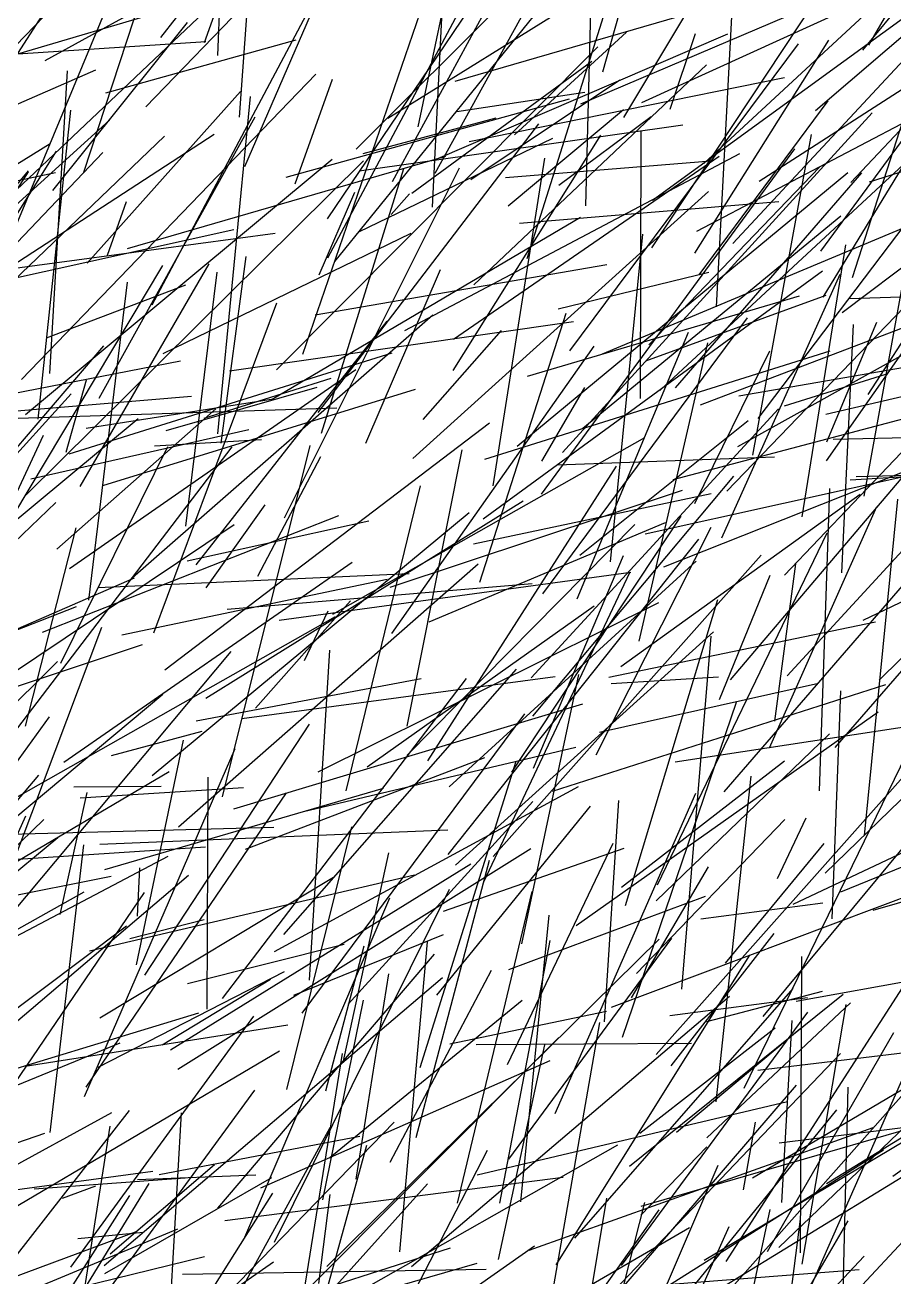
# Model space of a CAD drawing. Header units: metres. Extents: x 0 to 1019, y 0 to 619.
# Drawn here: x 406.2 to 455.4, y 149.5 to 220.4 of the extents above; entities that cross this region are included whole.
import ezdxf

# ---------------------------------------------------------------- set-up
doc = ezdxf.new("R2010")
doc.units = ezdxf.units.M

msp = doc.modelspace()

# ---------------------------------------------------------------- linework, layer by layer
at = {"color": 121}
for p, q in [((416.368, 219.438), (423.21, 238.761)), ((433.422, 211.796), (445.05, 212.741))]:
    msp.add_line(p, q, dxfattribs=at)
at = {"color": 180}
for p, q in [((453.991, 219.287), (465.089, 238.544)), ((405.279, 172.286), (410.563, 186.327)), ((440.56, 165.354), (444.916, 172.772)), ((448.916, 157.148), (459.361, 158.433))]:
    msp.add_line(p, q, dxfattribs=at)
at = {"color": 66}
msp.add_line((417.127, 218.705), (417.853, 236.989), dxfattribs=at)
at = {"color": 112}
for p, q in [((438.927, 217.779), (444.084, 236.176)), ((449.213, 189.278), (467.838, 208.835)), ((442.914, 194.703), (458.753, 198.87))]:
    msp.add_line(p, q, dxfattribs=at)
at = {"color": 252}
for p, q in [((413.048, 215.799), (429.338, 232.644)), ((406.244, 198.366), (423.6, 212.825))]:
    msp.add_line(p, q, dxfattribs=at)
at = {"color": 75}
for p, q in [((429.431, 212.034), (440.362, 231.832)), ((426.937, 209.696), (427.982, 210.871))]:
    msp.add_line(p, q, dxfattribs=at)
at = {"color": 73}
for p, q in [((418.652, 212.414), (426.594, 230.678)), ((412.577, 169.968), (412.718, 172.713)), ((417.52, 152.752), (436.674, 155.205))]:
    msp.add_line(p, q, dxfattribs=at)
at = {"color": 57}
for p, q in [((424.955, 213.393), (441.51, 229.904)), ((437.465, 187.943), (443.782, 203.032))]:
    msp.add_line(p, q, dxfattribs=at)
at = {"color": 232}
for p, q in [((427.015, 211.558), (437.051, 230.041)), ((451.273, 207.621), (463.765, 224.635)), ((426.982, 185.979), (438.433, 202.241)), ((442.791, 161.503), (448.637, 168.994)), ((410.695, 150.2), (429.854, 166.494))]:
    msp.add_line(p, q, dxfattribs=at)
at = {"color": 251}
msp.add_line((428.463, 214.659), (431.682, 229.876), dxfattribs=at)
at = {"color": 231}
msp.add_line((453.651, 219.006), (462.863, 230.14), dxfattribs=at)
at = {"color": 8}
msp.add_line((413.898, 219.722), (420.812, 228.575), dxfattribs=at)
at = {"color": 19}
for p, q in [((423.335, 209.455), (436.27, 228.578)), ((424.961, 155.079), (426.815, 166.703))]:
    msp.add_line(p, q, dxfattribs=at)
at = {"color": 224}
for p, q in [((409.545, 212.087), (414.807, 228.216)), ((443.392, 165.847), (445.06, 185.817))]:
    msp.add_line(p, q, dxfattribs=at)
at = {"color": 64}
for p, q in [((429.291, 210.106), (430.146, 227.789)), ((446.294, 208.064), (459.499, 222.254)), ((399.927, 217.06), (415.383, 221.618)), ((408.004, 190.758), (417.007, 198.7)), ((398.269, 158.03), (406.254, 175.648)), ((406.928, 141.144), (420.284, 150.402))]:
    msp.add_line(p, q, dxfattribs=at)
at = {"color": 25}
for p, q in [((437.96, 210.191), (438.41, 227.481)), ((433.574, 210.19), (440.096, 215.635)), ((445.791, 177.004), (459.522, 192.869)), ((401.137, 150.841), (420.627, 162.349))]:
    msp.add_line(p, q, dxfattribs=at)
at = {"color": 71}
for p, q in [((423.35, 207.248), (433.404, 226.096)), ((400.869, 190.798), (408.819, 199.54)), ((451.198, 177.066), (451.789, 194.181)), ((434.291, 153.799), (435.881, 170.036))]:
    msp.add_line(p, q, dxfattribs=at)
at = {"color": 103}
for p, q in [((423.743, 207.029), (439.005, 225.872)), ((420.444, 200.91), (438.639, 219.184)), ((453.727, 193.744), (456.754, 210.366)), ((400.666, 155.374), (407.325, 157.69))]:
    msp.add_line(p, q, dxfattribs=at)
at = {"color": 167}
for p, q in [((434.641, 207.198), (440.181, 224.781)), ((444.662, 150.503), (457.731, 158.281))]:
    msp.add_line(p, q, dxfattribs=at)
at = {"color": 126}
for p, q in [((418.348, 215.202), (419.013, 224.478)), ((441.063, 199.283), (441.098, 214.414)), ((410.441, 174.046), (430.146, 174.868))]:
    msp.add_line(p, q, dxfattribs=at)
at = {"color": 55}
for p, q in [((437.678, 215.963), (456.906, 224.145)), ((448.245, 150.98), (455.401, 163.38)), ((403.258, 147.606), (412.128, 158.978)), ((441.074, 153.046), (444.819, 156.908))]:
    msp.add_line(p, q, dxfattribs=at)
at = {"color": 237}
for p, q in [((440.112, 215.179), (445.492, 224.169)), ((441.097, 153.556), (460.994, 159.316))]:
    msp.add_line(p, q, dxfattribs=at)
at = {"color": 1}
for p, q in [((452.98, 211.507), (465.193, 224.535)), ((446.156, 183.358), (457.04, 196.178)), ((410.352, 161.421), (420.896, 166.834)), ((426.877, 156.053), (432.614, 166.909))]:
    msp.add_line(p, q, dxfattribs=at)
at = {"color": 209}
for p, q in [((453.058, 206.126), (459.012, 224.63)), ((422.323, 166.356), (423.462, 185.029))]:
    msp.add_line(p, q, dxfattribs=at)
at = {"color": 219}
for p, q in [((400.28, 213.69), (410.096, 223.834)), ((434.86, 183.472), (448.881, 198.697)), ((437.245, 142.377), (439.148, 154.006))]:
    msp.add_line(p, q, dxfattribs=at)
at = {"color": 111}
for p, q in [((441.741, 210.517), (460.104, 223.861)), ((415.321, 192.049), (417.097, 206.424))]:
    msp.add_line(p, q, dxfattribs=at)
at = {"color": 85}
for p, q in [((445.367, 204.465), (446.393, 223.887)), ((451.588, 195.747), (464.562, 214.275)), ((412.29, 189.137), (429.297, 204.019))]:
    msp.add_line(p, q, dxfattribs=at)
at = {"color": 247}
msp.add_line((450.97, 215.576), (460.164, 223.454), dxfattribs=at)
at = {"color": 36}
msp.add_line((451.404, 205.022), (462.836, 223.773), dxfattribs=at)
at = {"color": 234}
msp.add_line((397.944, 206.605), (408.206, 222.571), dxfattribs=at)
at = {"color": 160}
for p, q in [((407.353, 218.421), (414.515, 222.363)), ((437.796, 197.601), (452.403, 209.613))]:
    msp.add_line(p, q, dxfattribs=at)
at = {"color": 238}
for p, q in [((426.744, 215.153), (438.397, 222.389)), ((424.221, 161.692), (426.815, 173.55)), ((402.28, 147.261), (416.377, 150.697))]:
    msp.add_line(p, q, dxfattribs=at)
at = {"color": 185}
for p, q in [((401.998, 207.566), (417.073, 221.838)), ((431.965, 188.875), (436.843, 204.116)), ((411.104, 179.076), (416.243, 180.446))]:
    msp.add_line(p, q, dxfattribs=at)
at = {"color": 254}
for p, q in [((405.286, 208.067), (410.983, 221.798)), ((430.166, 173.466), (444.371, 191.313))]:
    msp.add_line(p, q, dxfattribs=at)
at = {"color": 205}
for p, q in [((413.411, 204.59), (422.29, 221.299)), ((392.443, 198.238), (410.987, 215.032)), ((408.328, 154.017), (410.217, 154.697))]:
    msp.add_line(p, q, dxfattribs=at)
at = {"color": 91}
msp.add_line((430.566, 217.241), (445.298, 221.51), dxfattribs=at)
at = {"color": 33}
for p, q in [((441.142, 216.034), (452.983, 221.435)), ((418.691, 173.759), (432.239, 178.953)), ((402.577, 172.755), (406.987, 177.959)), ((449.071, 153.766), (449.645, 164.064))]:
    msp.add_line(p, q, dxfattribs=at)
at = {"color": 129}
msp.add_line((441.701, 207.803), (450.992, 221.829), dxfattribs=at)
at = {"color": 207}
for p, q in [((444.656, 212.591), (454.471, 221.652)), ((408.236, 184.287), (414.301, 196.558))]:
    msp.add_line(p, q, dxfattribs=at)
at = {"color": 134}
for p, q in [((407.781, 211.047), (415.404, 220.558)), ((420.34, 151.526), (430.236, 171.51)), ((423.239, 160.081), (425.422, 168.289)), ((434.748, 151.059), (454.227, 158.015))]:
    msp.add_line(p, q, dxfattribs=at)
at = {"color": 223}
for p, q in [((421.948, 201.79), (428.581, 221.119)), ((421.903, 164.472), (434.513, 181.419))]:
    msp.add_line(p, q, dxfattribs=at)
at = {"color": 192}
for p, q in [((429.32, 212.76), (446.011, 219.931)), ((392.643, 161.654), (408.062, 174.435))]:
    msp.add_line(p, q, dxfattribs=at)
at = {"color": 246}
for p, q in [((433.917, 214.199), (440.277, 220.01)), ((431.612, 191.057), (445.057, 193.909))]:
    msp.add_line(p, q, dxfattribs=at)
at = {"color": 60}
for p, q in [((442.743, 215.657), (444.18, 219.936)), ((445.874, 167.309), (451.458, 174.08)), ((392.791, 161.915), (409.549, 171.359))]:
    msp.add_line(p, q, dxfattribs=at)
at = {"color": 202}
for p, q in [((403.719, 218.659), (416.447, 219.492)), ((444.134, 193.328), (448.384, 201.985))]:
    msp.add_line(p, q, dxfattribs=at)
at = {"color": 70}
for p, q in [((410.784, 216.588), (421.569, 219.588)), ((441.216, 146.025), (445.462, 155.868))]:
    msp.add_line(p, q, dxfattribs=at)
at = {"color": 186}
for p, q in [((437.066, 201.98), (450.005, 219.366)), ((425.591, 178.432), (438.441, 187.534)), ((421.429, 165.494), (429.897, 168.937)), ((417.128, 153.433), (429.391, 167.814)), ((428.272, 148.72), (432.406, 156.733))]:
    msp.add_line(p, q, dxfattribs=at)
at = {"color": 43}
for p, q in [((444.138, 207.499), (451.732, 219.562)), ((419.56, 154.596), (435.944, 161.809))]:
    msp.add_line(p, q, dxfattribs=at)
at = {"color": 199}
msp.add_line((428.108, 210.899), (438.305, 218.373), dxfattribs=at)
at = {"color": 21}
msp.add_line((444.259, 208.75), (463.571, 218.898), dxfattribs=at)
at = {"color": 137}
for p, q in [((447.787, 211.576), (458.648, 218.584)), ((403.206, 138.469), (413.233, 154.836))]:
    msp.add_line(p, q, dxfattribs=at)
at = {"color": 178}
for p, q in [((403.323, 214.876), (410.226, 217.892)), ((402.704, 205.467), (418.033, 208.847)), ((420.554, 138.847), (425.572, 157.017))]:
    msp.add_line(p, q, dxfattribs=at)
at = {"color": 110}
for p, q in [((406.001, 200.351), (422.683, 217.638)), ((434.964, 181.299), (446.353, 194.881)), ((447.405, 155.159), (459.049, 162.051)), ((409.191, 151.726), (412.891, 152.086))]:
    msp.add_line(p, q, dxfattribs=at)
at = {"color": 14}
for p, q in [((407.611, 200.703), (408.621, 217.837)), ((413.531, 196.599), (419.595, 196.95))]:
    msp.add_line(p, q, dxfattribs=at)
at = {"color": 17}
for p, q in [((431.622, 205.713), (444.801, 218.176)), ((436.364, 195.523), (448.652, 195.986))]:
    msp.add_line(p, q, dxfattribs=at)
at = {"color": 113}
msp.add_line((421.509, 211.44), (423.61, 217.349), dxfattribs=at)
at = {"color": 27}
for p, q in [((431.351, 213.822), (449.207, 217.444)), ((389.888, 208.228), (407.94, 212.069)), ((423.063, 153.921), (425.378, 165.213)), ((400.025, 158.075), (411.6, 162.806)), ((400.03, 135.128), (412.144, 154.156))]:
    msp.add_line(p, q, dxfattribs=at)
at = {"color": 177}
for p, q in [((431.453, 211.679), (439.883, 217.322)), ((433.604, 166.95), (444.733, 171.111)), ((433.095, 153.729), (435.954, 168.597)), ((408.028, 138.899), (411.029, 158.076))]:
    msp.add_line(p, q, dxfattribs=at)
at = {"color": 229}
for p, q in [((409.729, 206.938), (418.405, 216.653)), ((441.014, 157.687), (448.68, 163.643))]:
    msp.add_line(p, q, dxfattribs=at)
at = {"color": 28}
for p, q in [((417.123, 197.281), (418.978, 216.384)), ((438.542, 179.115), (445.065, 191.993)), ((437.335, 151.74), (449.71, 165.882))]:
    msp.add_line(p, q, dxfattribs=at)
at = {"color": 114}
msp.add_line((420.989, 211.814), (437.049, 216.248), dxfattribs=at)
at = {"color": 147}
msp.add_line((430.666, 215.52), (437.914, 216.618), dxfattribs=at)
at = {"color": 105}
for p, q in [((453.961, 199.511), (465.166, 216.876)), ((426.877, 188.605), (443.431, 194.095)), ((432.184, 171.921), (440.452, 189.421))]:
    msp.add_line(p, q, dxfattribs=at)
at = {"color": 41}
msp.add_line((406.949, 198.105), (408.803, 215.6), dxfattribs=at)
at = {"color": 6}
msp.add_line((444.388, 206.288), (451.694, 216.135), dxfattribs=at)
at = {"color": 150}
for p, q in [((410.412, 199.29), (419.245, 215.228)), ((436.643, 196.221), (454.179, 215.456))]:
    msp.add_line(p, q, dxfattribs=at)
at = {"color": 30}
for p, q in [((422.807, 198.495), (435.304, 214.823)), ((416.447, 182.322), (434.412, 193.482)), ((438.746, 180.393), (451.141, 183.16)), ((436.228, 158.794), (444.194, 176.943))]:
    msp.add_line(p, q, dxfattribs=at)
at = {"color": 108}
for p, q in [((425.138, 212.177), (443.467, 214.769)), ((437.62, 190.407), (447.152, 198.041))]:
    msp.add_line(p, q, dxfattribs=at)
at = {"color": 183}
msp.add_line((425.361, 213.144), (432.893, 215.173), dxfattribs=at)
at = {"color": 89}
for p, q in [((436.436, 211.361), (441.67, 215.247)), ((436.081, 177.052), (454.955, 183.09))]:
    msp.add_line(p, q, dxfattribs=at)
at = {"color": 92}
msp.add_line((397.684, 198.425), (414.11, 214.139), dxfattribs=at)
at = {"color": 133}
for p, q in [((398.484, 202.261), (416.914, 214.236)), ((432.153, 192.475), (451.366, 206.509)), ((418.485, 181.154), (436.227, 183.541)), ((436.907, 132.906), (453.725, 150.725))]:
    msp.add_line(p, q, dxfattribs=at)
at = {"color": 69}
msp.add_line((430.45, 200.872), (438.807, 214.186), dxfattribs=at)
at = {"color": 187}
for p, q in [((442.156, 199.731), (458.092, 214.522)), ((424.511, 164.993), (434.972, 176.472)), ((413.812, 155.346), (425.171, 157.509))]:
    msp.add_line(p, q, dxfattribs=at)
at = {"color": 227}
msp.add_line((447.425, 196.063), (450.745, 214.219), dxfattribs=at)
at = {"color": 138}
for p, q in [((447.725, 198.14), (460.015, 214.372)), ((428.354, 157.447), (432.516, 173.134))]:
    msp.add_line(p, q, dxfattribs=at)
at = {"color": 122}
for p, q in [((390.162, 202.98), (407.632, 213.714)), ((429.099, 186.632), (442.471, 192.262)), ((439.399, 183.151), (445.478, 183.526))]:
    msp.add_line(p, q, dxfattribs=at)
at = {"color": 5}
for p, q in [((425.107, 208.715), (436.089, 214.019)), ((420.868, 168.933), (434.048, 183.953)), ((393.557, 161.902), (407.603, 181.265)), ((413.2, 143.987), (427.118, 158.319))]:
    msp.add_line(p, q, dxfattribs=at)
at = {"color": 159}
for p, q in [((435.453, 193.858), (449.806, 213.411)), ((409.673, 160.291), (421.011, 176.959)), ((396.683, 150.958), (411.117, 158.856))]:
    msp.add_line(p, q, dxfattribs=at)
at = {"color": 169}
msp.add_line((399.418, 199.623), (407.988, 213.284), dxfattribs=at)
at = {"color": 240}
for p, q in [((400.974, 203.1), (410.606, 213.215)), ((409.812, 187.867), (412.012, 205.875)), ((437.823, 140.064), (441.303, 153.76))]:
    msp.add_line(p, q, dxfattribs=at)
at = {"color": 145}
for p, q in [((406.279, 193.826), (425.372, 212.741)), ((444.462, 198.92), (461.946, 205.587)), ((453.663, 186.724), (473.663, 196.269)), ((420.665, 141.26), (435.054, 151.3))]:
    msp.add_line(p, q, dxfattribs=at)
at = {"color": 90}
msp.add_line((412.006, 207.77), (430.029, 213.004), dxfattribs=at)
at = {"color": 239}
for p, q in [((427.708, 203.129), (446.678, 213.149)), ((436.407, 204.359), (444.933, 206.431))]:
    msp.add_line(p, q, dxfattribs=at)
at = {"color": 106}
for p, q in [((430.477, 202.639), (445.514, 212.994)), ((435.004, 178.354), (440.091, 190.39)), ((418.663, 151.792), (426.871, 171.017))]:
    msp.add_line(p, q, dxfattribs=at)
at = {"color": 189}
msp.add_line((432.724, 194.343), (435.652, 212.893), dxfattribs=at)
at = {"color": 68}
for p, q in [((452.475, 204.154), (464.285, 213.057)), ((439.987, 171.623), (449.214, 178.773))]:
    msp.add_line(p, q, dxfattribs=at)
at = {"color": 141}
for p, q in [((454.032, 211.551), (459.026, 213.127)), ((452.464, 189.401), (453.128, 203.463)), ((419.388, 189.218), (422.96, 195.999)), ((415.395, 190.095), (425.672, 192.353))]:
    msp.add_line(p, q, dxfattribs=at)
at = {"color": 61}
msp.add_line((397.785, 201.748), (406.396, 212.174), dxfattribs=at)
at = {"color": 144}
for p, q in [((397.934, 199.007), (406.405, 212.112)), ((440.21, 170.57), (445.439, 187.903))]:
    msp.add_line(p, q, dxfattribs=at)
at = {"color": 249}
for p, q in [((420.905, 192.518), (430.81, 212.346)), ((404.694, 176.117), (423.788, 186.938)), ((398.306, 164.928), (414.32, 173.367)), ((401.651, 146.778), (414.855, 152.267))]:
    msp.add_line(p, q, dxfattribs=at)
at = {"color": 11}
for p, q in [((423.002, 197.324), (427.657, 212.296)), ((391.65, 160.277), (407.265, 175.438)), ((448.758, 144.612), (457.346, 164.059))]:
    msp.add_line(p, q, dxfattribs=at)
at = {"color": 182}
for p, q in [((434.076, 196.586), (452.798, 212.071)), ((397.439, 173.845), (408.048, 184.393)), ((435.083, 144.089), (452.39, 162.196))]:
    msp.add_line(p, q, dxfattribs=at)
at = {"color": 18}
for p, q in [((441.541, 202.318), (451.191, 212.385)), ((435.526, 188.215), (447.112, 203.854)), ((397.073, 182.445), (412.398, 189.119)), ((421.036, 160.168), (424.718, 175.027))]:
    msp.add_line(p, q, dxfattribs=at)
at = {"color": 131}
for p, q in [((443.036, 199.893), (453.589, 212.063)), ((414.308, 145.687), (415.062, 158.83))]:
    msp.add_line(p, q, dxfattribs=at)
at = {"color": 125}
for p, q in [((422.871, 206.29), (424.879, 210.97)), ((430.577, 172.852), (445.2, 186.065)), ((399.955, 152.188), (412.974, 171.311)), ((424.279, 148.229), (439.77, 157.033))]:
    msp.add_line(p, q, dxfattribs=at)
at = {"color": 99}
for p, q in [((428.177, 195.875), (444.917, 210.99)), ((413.508, 186.014), (420.463, 204.703))]:
    msp.add_line(p, q, dxfattribs=at)
at = {"color": 196}
msp.add_line((410.87, 207.401), (411.946, 210.434), dxfattribs=at)
at = {"color": 132}
for p, q in [((434.205, 209.208), (448.885, 210.434)), ((412.511, 167.211), (415.178, 179.94)), ((398.464, 157.842), (415.47, 172.296))]:
    msp.add_line(p, q, dxfattribs=at)
at = {"color": 82}
for p, q in [((438.915, 201.815), (458.808, 210.14)), ((414.852, 161.311), (434.842, 173.812)), ((439.99, 150.196), (450.538, 164.546)), ((433.021, 150.545), (435.649, 162.684))]:
    msp.add_line(p, q, dxfattribs=at)
at = {"color": 155}
msp.add_line((445.95, 194.027), (461.598, 210.278), dxfattribs=at)
at = {"color": 13}
for p, q in [((420.198, 199.248), (437.662, 209.554)), ((403.183, 177.213), (417.933, 196.543))]:
    msp.add_line(p, q, dxfattribs=at)
at = {"color": 50}
for p, q in [((404.033, 206.444), (420.364, 208.632)), ((408.965, 177.289), (413.91, 177.329)), ((422.844, 149.184), (423.489, 154.219))]:
    msp.add_line(p, q, dxfattribs=at)
at = {"color": 157}
for p, q in [((414.031, 201.821), (428.075, 208.636)), ((449.363, 183.584), (466.772, 202.502)), ((452.414, 171.352), (470.443, 178.715)), ((440.836, 166.718), (449.237, 175.444)), ((436.29, 150.236), (447.244, 167.763))]:
    msp.add_line(p, q, dxfattribs=at)
at = {"color": 162}
for p, q in [((439.365, 190.04), (441.199, 208.584)), ((423.298, 150.137), (442.123, 168.667))]:
    msp.add_line(p, q, dxfattribs=at)
at = {"color": 97}
msp.add_line((450.207, 192.58), (452.696, 207.974), dxfattribs=at)
at = {"color": 173}
for p, q in [((417.322, 196.752), (418.731, 207.322)), ((395.535, 169.136), (411.086, 172.242))]:
    msp.add_line(p, q, dxfattribs=at)
at = {"color": 67}
for p, q in [((405.509, 192.6), (414.013, 206.8)), ((451.612, 196.819), (454.449, 203.61)), ((399.364, 185.187), (407.946, 193.384))]:
    msp.add_line(p, q, dxfattribs=at)
at = {"color": 77}
for p, q in [((409.321, 194.302), (416.638, 206.908)), ((444.823, 157.421), (452.954, 165.066))]:
    msp.add_line(p, q, dxfattribs=at)
at = {"color": 44}
msp.add_line((422.644, 204.012), (439.162, 206.875), dxfattribs=at)
at = {"color": 130}
for p, q in [((425.501, 196.753), (429.742, 206.587)), ((408.795, 150.109), (419.159, 164.306))]:
    msp.add_line(p, q, dxfattribs=at)
at = {"color": 100}
for p, q in [((445.659, 191.4), (452.365, 206.322)), ((449.218, 198.86), (454.947, 200.656))]:
    msp.add_line(p, q, dxfattribs=at)
at = {"color": 170}
for p, q in [((407.423, 202.715), (415.321, 205.711)), ((444.486, 169.827), (451.379, 170.732))]:
    msp.add_line(p, q, dxfattribs=at)
at = {"color": 4}
for p, q in [((434.657, 200.54), (450.062, 205.1)), ((451.918, 169.82), (452.4, 182.729)), ((398.61, 146.943), (412.462, 152.099))]:
    msp.add_line(p, q, dxfattribs=at)
at = {"color": 65}
msp.add_line((441.369, 201.407), (451.573, 205.124), dxfattribs=at)
at = {"color": 54}
for p, q in [((452.866, 204.949), (468.057, 205.437)), ((449.699, 170.661), (464.814, 177.79))]:
    msp.add_line(p, q, dxfattribs=at)
at = {"color": 34}
msp.add_line((415.898, 189.869), (426.715, 203.655), dxfattribs=at)
at = {"color": 225}
for p, q in [((417.778, 200.847), (437.272, 203.636)), ((398.102, 187.552), (410.664, 202.264)), ((446.627, 199.423), (457.021, 201.232)), ((404.359, 182.529), (412.866, 185.348))]:
    msp.add_line(p, q, dxfattribs=at)
at = {"color": 72}
msp.add_line((446.576, 196.554), (459.683, 203.86), dxfattribs=at)
at = {"color": 83}
msp.add_line((428.763, 198.086), (433.19, 203.137), dxfattribs=at)
at = {"color": 62}
for p, q in [((440.976, 185.545), (444.875, 202.428)), ((400.472, 188.052), (412.624, 198.152))]:
    msp.add_line(p, q, dxfattribs=at)
at = {"color": 22}
for p, q in [((454.576, 183.333), (473.678, 202.147)), ((410.612, 194.358), (428.311, 199.801)), ((423.638, 187.079), (441.31, 197.071))]:
    msp.add_line(p, q, dxfattribs=at)
at = {"color": 140}
msp.add_line((400.53, 198.592), (415.016, 201.414), dxfattribs=at)
at = {"color": 222}
for p, q in [((408.705, 196.138), (426.998, 201.863)), ((433.598, 156.219), (442.833, 168.729))]:
    msp.add_line(p, q, dxfattribs=at)
at = {"color": 23}
msp.add_line((432.251, 195.84), (451.8, 201.987), dxfattribs=at)
at = {"color": 115}
for p, q in [((451.555, 198.4), (465.379, 201.61)), ((441.317, 191.627), (459.683, 195.689))]:
    msp.add_line(p, q, dxfattribs=at)
at = {"color": 174}
for p, q in [((408.718, 189.66), (424.933, 200.919)), ((432.709, 173.348), (447.901, 190.409))]:
    msp.add_line(p, q, dxfattribs=at)
at = {"color": 123}
msp.add_line((408.534, 196.241), (409.695, 200.339), dxfattribs=at)
at = {"color": 12}
msp.add_line((414.208, 197.473), (422.752, 199.925), dxfattribs=at)
at = {"color": 45}
msp.add_line((416.346, 198.166), (423.553, 200.437), dxfattribs=at)
at = {"color": 206}
for p, q in [((435.48, 195.734), (437.914, 199.901)), ((424.386, 177.06), (428.601, 194.329))]:
    msp.add_line(p, q, dxfattribs=at)
at = {"color": 218}
for p, q in [((405.283, 198.553), (415.634, 199.418)), ((422.816, 178.136), (442.1, 187.74)), ((428.582, 161.399), (434.011, 178.753))]:
    msp.add_line(p, q, dxfattribs=at)
at = {"color": 120}
for p, q in [((409.667, 197.598), (420.279, 199.256)), ((445.34, 159.463), (447.335, 177.895)), ((408.191, 170.061), (409.727, 176.966)), ((415.124, 149.699), (432.321, 149.99))]:
    msp.add_line(p, q, dxfattribs=at)
at = {"color": 211}
for p, q in [((404.133, 198.114), (423.87, 198.759)), ((430.272, 162.746), (439.139, 164.592))]:
    msp.add_line(p, q, dxfattribs=at)
at = {"color": 109}
for p, q in [((414.126, 183.914), (432.505, 197.905)), ((427.842, 179.079), (440.735, 192.152)), ((444.82, 164.018), (451.367, 165.736))]:
    msp.add_line(p, q, dxfattribs=at)
at = {"color": 107}
for p, q in [((400.001, 181.622), (407.249, 197.207)), ((422.034, 184.451), (423.378, 187.25))]:
    msp.add_line(p, q, dxfattribs=at)
at = {"color": 216}
msp.add_line((406.54, 194.729), (418.889, 197.53), dxfattribs=at)
at = {"color": 176}
for p, q in [((442.375, 189.742), (461.829, 197.456)), ((414.899, 175.028), (431.861, 189.922)), ((442.73, 164.35), (450.523, 165.369)), ((433.81, 148.442), (453.447, 149.967))]:
    msp.add_line(p, q, dxfattribs=at)
at = {"color": 49}
for p, q in [((451.979, 196.985), (465.547, 197.282)), ((402.742, 166.865), (417.872, 184.96)), ((430.701, 153.731), (434.934, 171.375))]:
    msp.add_line(p, q, dxfattribs=at)
at = {"color": 241}
for p, q in [((417.388, 176.727), (422.354, 196.628)), ((437.412, 169.446), (454.526, 181.544))]:
    msp.add_line(p, q, dxfattribs=at)
at = {"color": 184}
for p, q in [((427.856, 180.734), (430.957, 196.373)), ((405.277, 183.585), (418.048, 192.154))]:
    msp.add_line(p, q, dxfattribs=at)
at = {"color": 53}
msp.add_line((452.075, 179.519), (467.015, 196.696), dxfattribs=at)
at = {"color": 171}
msp.add_line((429.018, 178.77), (439.697, 195.442), dxfattribs=at)
at = {"color": 214}
msp.add_line((452.931, 194.673), (459.195, 195.054), dxfattribs=at)
at = {"color": 212}
for p, q in [((453.275, 194.86), (471.86, 195.381)), ((440.444, 155.824), (452.538, 165.566))]:
    msp.add_line(p, q, dxfattribs=at)
at = {"color": 198}
msp.add_line((439.946, 184.114), (453.509, 193.856), dxfattribs=at)
at = {"color": 165}
msp.add_line((453.737, 174.532), (455.63, 193.575), dxfattribs=at)
at = {"color": 158}
for p, q in [((413.406, 177.938), (431.365, 192.821)), ((409.584, 159.759), (418.115, 179.468))]:
    msp.add_line(p, q, dxfattribs=at)
at = {"color": 152}
for p, q in [((416.468, 188.552), (419.813, 193.256)), ((422.072, 149.08), (424.184, 162.194))]:
    msp.add_line(p, q, dxfattribs=at)
at = {"color": 153}
for p, q in [((448.366, 179.504), (454.45, 193.158)), ((416.529, 164.716), (416.573, 177.842)), ((448.827, 172.11), (450.44, 175.548))]:
    msp.add_line(p, q, dxfattribs=at)
at = {"color": 136}
for p, q in [((407.206, 186.055), (423.982, 192.649)), ((396.557, 172.577), (416.425, 173.903))]:
    msp.add_line(p, q, dxfattribs=at)
at = {"color": 93}
msp.add_line((433.771, 178.129), (443.362, 192.627), dxfattribs=at)
at = {"color": 188}
for p, q in [((406.243, 180.731), (409.111, 191.962)), ((435.842, 147.321), (438.764, 163.95))]:
    msp.add_line(p, q, dxfattribs=at)
at = {"color": 220}
msp.add_line((442.026, 171.752), (451.629, 191.68), dxfattribs=at)
at = {"color": 39}
for p, q in [((408.402, 178.691), (424.725, 190.023)), ((420.337, 167.968), (437.558, 177.32)), ((443.103, 157.75), (450.087, 163.591))]:
    msp.add_line(p, q, dxfattribs=at)
at = {"color": 7}
for p, q in [((430.232, 177.287), (444.211, 190.073)), ((446.924, 160.239), (456.123, 179.121)), ((409.322, 176.672), (418.576, 177.256))]:
    msp.add_line(p, q, dxfattribs=at)
at = {"color": 201}
for p, q in [((410.326, 188.572), (427.952, 189.379)), ((399.145, 159.356), (416.051, 164.506)), ((439.761, 143.732), (452.175, 159.015))]:
    msp.add_line(p, q, dxfattribs=at)
at = {"color": 26}
msp.add_line((420.601, 186.727), (440.513, 189.448), dxfattribs=at)
at = {"color": 148}
msp.add_line((445.542, 182.241), (448.406, 189.277), dxfattribs=at)
at = {"color": 128}
for p, q in [((448.671, 181.017), (449.856, 189.92)), ((427.438, 150.969), (428.99, 168.516)), ((417.81, 144.458), (436.419, 163.089)), ((448.104, 137.061), (450.125, 152.812))]:
    msp.add_line(p, q, dxfattribs=at)
at = {"color": 253}
for p, q in [((411.697, 185.905), (426.714, 189.06)), ((433.523, 161.566), (439.504, 174.11))]:
    msp.add_line(p, q, dxfattribs=at)
at = {"color": 172}
for p, q in [((417.655, 187.352), (434.929, 188.811)), ((398.85, 159.591), (411.947, 169.434)), ((428.095, 150.143), (446.1, 165.437))]:
    msp.add_line(p, q, dxfattribs=at)
at = {"color": 16}
msp.add_line((419.263, 181.748), (424.63, 187.829), dxfattribs=at)
at = {"color": 94}
for p, q in [((451.526, 172.404), (467.647, 188.082)), ((438.916, 136.414), (446.084, 152.409))]:
    msp.add_line(p, q, dxfattribs=at)
at = {"color": 38}
msp.add_line((395.459, 182.142), (409.121, 187.513), dxfattribs=at)
at = {"color": 163}
for p, q in [((439.276, 183.495), (454.36, 186.63)), ((410.731, 172.606), (426.513, 177.222)), ((447.703, 161.261), (467.005, 163.547)), ((444.726, 136.076), (448.397, 153.374))]:
    msp.add_line(p, q, dxfattribs=at)
at = {"color": 156}
msp.add_line((434.338, 168.4), (437.561, 183.648), dxfattribs=at)
at = {"color": 217}
msp.add_line((415.903, 181.023), (428.647, 183.429), dxfattribs=at)
at = {"color": 236}
for p, q in [((417.392, 165.314), (431.207, 183.427)), ((409.927, 137.955), (420.236, 154.285))]:
    msp.add_line(p, q, dxfattribs=at)
at = {"color": 51}
msp.add_line((396.367, 167.791), (414.011, 182.541), dxfattribs=at)
at = {"color": 215}
for p, q in [((418.033, 176.049), (437.792, 181.996)), ((394.826, 166.635), (414.371, 178.156))]:
    msp.add_line(p, q, dxfattribs=at)
at = {"color": 179}
for p, q in [((440.041, 163.124), (446.5, 182.083)), ((446.897, 154.473), (447.573, 158.306))]:
    msp.add_line(p, q, dxfattribs=at)
at = {"color": 149}
msp.add_line((412.983, 166.64), (422.312, 180.847), dxfattribs=at)
at = {"color": 29}
msp.add_line((443.016, 178.706), (458.729, 181.119), dxfattribs=at)
at = {"color": 243}
msp.add_line((448.003, 164.287), (462.008, 181.201), dxfattribs=at)
at = {"color": 20}
msp.add_line((441.953, 170.834), (451.765, 180.297), dxfattribs=at)
at = {"color": 104}
msp.add_line((421.977, 175.9), (437.4, 179.534), dxfattribs=at)
at = {"color": 24}
msp.add_line((441.951, 162.138), (456.396, 178.377), dxfattribs=at)
at = {"color": 59}
msp.add_line((439.013, 163.991), (439.83, 176.528), dxfattribs=at)
at = {"color": 40}
for p, q in [((429.524, 165.5), (438.232, 176.198)), ((410.718, 149.742), (420.193, 155.187))]:
    msp.add_line(p, q, dxfattribs=at)
at = {"color": 46}
msp.add_line((454.228, 170.32), (471.848, 175.322), dxfattribs=at)
at = {"color": 124}
msp.add_line((404.505, 174.601), (420.295, 175.008), dxfattribs=at)
at = {"color": 204}
msp.add_line((407.63, 157.72), (409.532, 174.015), dxfattribs=at)
at = {"color": 101}
msp.add_line((429.905, 170.263), (440.13, 173.831), dxfattribs=at)
at = {"color": 146}
msp.add_line((409.863, 168.002), (428.271, 172.32), dxfattribs=at)
at = {"color": 168}
msp.add_line((414.45, 162.406), (431.456, 172.928), dxfattribs=at)
at = {"color": 127}
for p, q in [((410.443, 164.214), (423.676, 172.185)), ((451.585, 154.843), (471.532, 167.038)), ((406.721, 154.534), (415.267, 155.161))]:
    msp.add_line(p, q, dxfattribs=at)
at = {"color": 31}
for p, q in [((439.422, 164.826), (458.838, 172.133)), ((423.24, 148.936), (430.306, 151.202))]:
    msp.add_line(p, q, dxfattribs=at)
at = {"color": 248}
msp.add_line((445.903, 150.413), (458.664, 170.224), dxfattribs=at)
at = {"color": 74}
msp.add_line((412.15, 168.702), (416.36, 169.783), dxfattribs=at)
at = {"color": 84}
msp.add_line((415.408, 166.162), (424.285, 168.385), dxfattribs=at)
at = {"color": 142}
for p, q in [((448.896, 151.219), (466.049, 167.67)), ((413.967, 162.68), (420.107, 166.41))]:
    msp.add_line(p, q, dxfattribs=at)
at = {"color": 250}
for p, q in [((449.874, 165.162), (463.196, 167.56)), ((418.094, 148.157), (423.49, 158.001)), ((426.256, 142.154), (443.826, 152.348))]:
    msp.add_line(p, q, dxfattribs=at)
at = {"color": 230}
msp.add_line((450.114, 150.909), (450.193, 167.692), dxfattribs=at)
at = {"color": 78}
msp.add_line((423.472, 156.308), (434.359, 165.218), dxfattribs=at)
at = {"color": 226}
msp.add_line((450.213, 150.27), (452.716, 164.98), dxfattribs=at)
at = {"color": 47}
msp.add_line((455.357, 155.26), (468.757, 164.812), dxfattribs=at)
at = {"color": 102}
for p, q in [((406.209, 161.484), (421.081, 163.83)), ((431.758, 162.712), (443.949, 162.784))]:
    msp.add_line(p, q, dxfattribs=at)
at = {"color": 151}
for p, q in [((444.131, 146.586), (459.705, 164.151)), ((452.347, 140.619), (452.823, 160.29))]:
    msp.add_line(p, q, dxfattribs=at)
at = {"color": 244}
msp.add_line((436.692, 145.048), (449.9, 160.412), dxfattribs=at)
at = {"color": 9}
msp.add_line((409.672, 147.085), (419.22, 160.131), dxfattribs=at)
at = {"color": 95}
msp.add_line((431.804, 155.334), (449.388, 159.485), dxfattribs=at)
at = {"color": 190}
msp.add_line((442.597, 147.086), (461.507, 158.67), dxfattribs=at)
at = {"color": 242}
msp.add_line((435.309, 144.456), (454.822, 156.747), dxfattribs=at)
at = {"color": 255}
msp.add_line((396.777, 153.272), (413.442, 155.544), dxfattribs=at)
at = {"color": 135}
msp.add_line((411.036, 150.849), (416.929, 155.913), dxfattribs=at)
at = {"color": 3}
msp.add_line((412.572, 155.069), (419.27, 155.338), dxfattribs=at)
at = {"color": 210}
msp.add_line((413.475, 137.533), (428.992, 154.824), dxfattribs=at)
at = {"color": 86}
msp.add_line((428.62, 134.347), (442.126, 153.356), dxfattribs=at)
at = {"color": 139}
msp.add_line((440.591, 135.134), (456.966, 152.694), dxfattribs=at)
at = {"color": 221}
msp.add_line((442.679, 135.327), (452.814, 152.717), dxfattribs=at)
at = {"color": 10}
msp.add_line((413.601, 145.088), (431.806, 150.333), dxfattribs=at)

doc.saveas('drawing.dxf')
